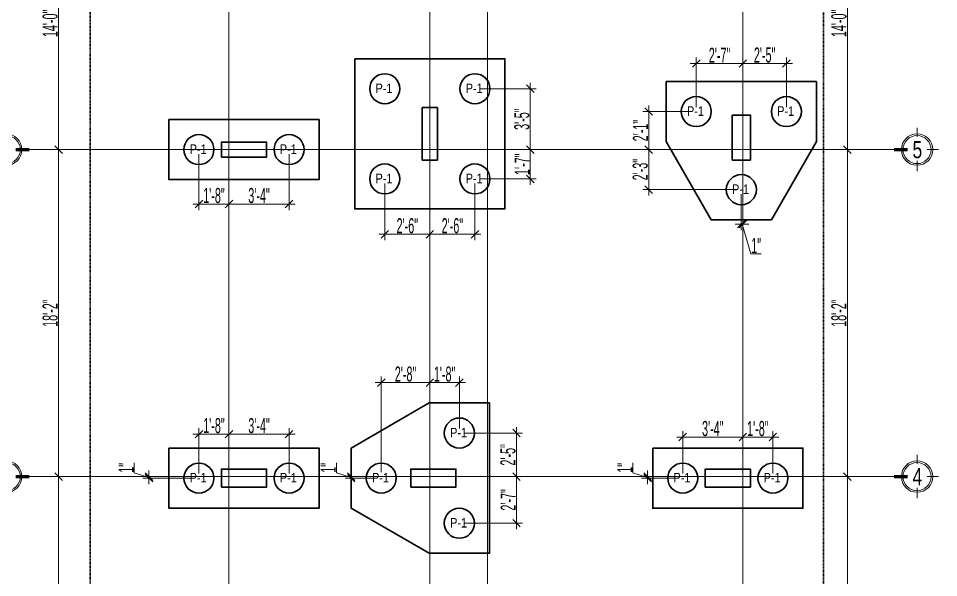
# Model space of a CAD drawing. Header units: inches. Extents: x 283072 to 301462, y 26630 to 62925.
# Drawn here: x 290995 to 291607, y 29232 to 29604 of the extents above; entities that cross this region are included whole.
import ezdxf

# ---------------------------------------------------------------- set-up
doc = ezdxf.new("R2010")
doc.units = ezdxf.units.IN
doc.header["$MEASUREMENT"] = 0
doc.header["$PDMODE"] = 2
for name, pattern in [('ACAD_ISO10W100', [18, 12, -3, 0, -3]), ('CENTER2', [1.125, 0.75, -0.125, 0.125, -0.125]), ('DASHDOT', [25.4, 12.7, -6.35, 0, -6.35])]:
    doc.linetypes.add(name, pattern=pattern)
doc.layers.get('0').update_dxf_attribs({"lineweight": 5})
for name, color, linetype, lineweight in [('BASE', 6, 'Continuous', 25), ('BUILDING_OUTER_P3', 1, 'Continuous', 35), ('column', 1, 'Continuous', 30), ('Dime.', 7, 'Continuous', 15), ('Dimension.', 7, 'Continuous', 5), ('E-D', 3, 'ACAD_ISO10W100', 20), ('Grid+Di', 194, 'CENTER2', 15), ('Pile-Anis', 1, 'Continuous', 30)]:
    doc.layers.add(name, color=color, linetype=linetype, lineweight=lineweight)
doc.styles.add('ltcnbt', font='swisscl.ttf', dxfattribs={"width": 0.7, "height": 10})
doc.styles.get("Standard").update_dxf_attribs({"font": 'ARIALN.TTF'})
doc.styles.add('style4', font='swisscl.ttf')
doc.dimstyles.new('SCALE-50', dxfattribs={"dimtxt": 9, "dimasz": 5, "dimexe": 4, "dimexo": 3, "dimgap": 0.5, "dimtad": 1, "dimdec": 0, "dimzin": 3, "dimdsep": 46, "dimlunit": 4, "dimtxsty": 'ltcnbt', "dimblk": 'OBLIQUE', "dimcen": 0.09375, "dimdle": 4, "dimclrd": 252, "dimclre": 252, "dimclrt": 7, "dimadec": 0, "dimazin": 0, "dimtfac": 1, "dimtdec": 0, "dimtofl": 0, "dimtmove": 1, "dimatfit": 3, "dimfxl": 3, "dimtolj": 1, "dimtzin": 0, "dimlwd": 15, "dimlwe": 15, "dimarcsym": 0})

# ---------------------------------------------------------------- blocks, each defined once
blk = doc.blocks.new('GN')
at = {"layer": 'Grid+Di', "color": 5, "linetype": 'ByBlock', "lineweight": 0}
for points in [[(0, 7.97), (0, 13.6)], [(-6.26, 0), (-13.44, 0)], [(0, -13.43), (0, -7.03)]]:
    blk.add_lwpolyline(points, dxfattribs=at)
at = {"layer": 'Grid+Di', "color": 5, "linetype": 'ByBlock', "lineweight": 0, "const_width": 2}
blk.add_lwpolyline([(14.47, 0), (5.86, 0)], dxfattribs=at)
at = {"layer": 'Grid+Di', "color": 5, "linetype": 'ByBlock'}
for radius in [9.76, 8.76]:
    blk.add_circle((0, 0), radius, dxfattribs=at)
blk = doc.blocks.new('_Oblique')
at = {"color": 0, "linetype": 'ByBlock', "lineweight": -2}
blk.add_line((-0.5, -0.5), (0.5, 0.5), dxfattribs=at)
blk = doc.blocks.new('*D288')
at = {"layer": 'Defpoints', "color": 0, "linetype": 'ByBlock', "lineweight": 30, "ltscale": 200, "transparency": 16777216}
for p in [(291021.37, 29299.24), (291042.42, 29299.24), (291042.42, 29094.24)]:
    blk.add_point(p, dxfattribs=at)
at = {"layer": 'Dimension.', "color": 252, "lineweight": 15, "ltscale": 200, "transparency": 16777216}
for p, q in [((291039.42, 29299.24), (291017.37, 29299.24)), ((291021.37, 29090.24), (291021.37, 29303.24)), ((291039.42, 29094.24), (291017.37, 29094.24))]:
    blk.add_line(p, q, dxfattribs=at)
at = {"layer": 'Dimension.', "color": 252, "linetype": 'ByBlock', "lineweight": 15, "ltscale": 200, "transparency": 16777216, "xscale": 5, "yscale": 5, "zscale": 5}
for p, rotation in [((291021.37, 29299.24), 90), ((291021.37, 29094.24), 270)]:
    blk.add_blockref('_Oblique', p, dxfattribs=dict(at, rotation=rotation))
at = {"layer": 'Dimension.', "color": 7, "linetype": 'ByBlock', "lineweight": 15, "ltscale": 200, "transparency": 16777216, "insert": (291015.87, 29196.74), "char_height": 10, "attachment_point": 5, "rotation": 90, "style": 'ltcnbt'}
blk.add_mtext('\\A1;17\'-1"', dxfattribs=at)
blk = doc.blocks.new('*D289')
at = {"layer": 'Defpoints', "color": 0, "linetype": 'ByBlock', "lineweight": 30, "ltscale": 200, "transparency": 16777216}
for p in [(291021.37, 29516.85), (291042.42, 29516.85), (291042.42, 29299.24)]:
    blk.add_point(p, dxfattribs=at)
at = {"layer": 'Dimension.', "color": 252, "lineweight": 15, "ltscale": 200, "transparency": 16777216}
for p, q in [((291021.37, 29295.24), (291021.37, 29520.85)), ((291039.42, 29516.85), (291017.37, 29516.85)), ((291039.42, 29299.24), (291017.37, 29299.24))]:
    blk.add_line(p, q, dxfattribs=at)
at = {"layer": 'Dimension.', "color": 252, "linetype": 'ByBlock', "lineweight": 15, "ltscale": 200, "transparency": 16777216, "xscale": 5, "yscale": 5, "zscale": 5}
for p, rotation in [((291021.37, 29516.85), 90), ((291021.37, 29299.24), 270)]:
    blk.add_blockref('_Oblique', p, dxfattribs=dict(at, rotation=rotation))
at = {"layer": 'Dimension.', "color": 7, "linetype": 'ByBlock', "lineweight": 15, "ltscale": 200, "transparency": 16777216, "insert": (291015.75, 29408.04), "char_height": 10, "attachment_point": 5, "rotation": 90, "style": 'ltcnbt'}
blk.add_mtext('\\A1;18\'-2"', dxfattribs=at)
blk = doc.blocks.new('*D290')
at = {"layer": 'Defpoints', "color": 0, "linetype": 'ByBlock', "lineweight": 30, "ltscale": 200, "transparency": 16777216}
for p in [(291021.37, 29684.85), (291042.42, 29684.85), (291042.42, 29516.85)]:
    blk.add_point(p, dxfattribs=at)
at = {"layer": 'Dimension.', "color": 252, "lineweight": 15, "ltscale": 200, "transparency": 16777216}
for p, q in [((291021.37, 29512.85), (291021.37, 29688.85)), ((291039.42, 29684.85), (291017.37, 29684.85)), ((291039.42, 29516.85), (291017.37, 29516.85))]:
    blk.add_line(p, q, dxfattribs=at)
at = {"layer": 'Dimension.', "color": 252, "linetype": 'ByBlock', "lineweight": 15, "ltscale": 200, "transparency": 16777216, "xscale": 5, "yscale": 5, "zscale": 5}
for p, rotation in [((291021.37, 29684.85), 90), ((291021.37, 29516.85), 270)]:
    blk.add_blockref('_Oblique', p, dxfattribs=dict(at, rotation=rotation))
at = {"layer": 'Dimension.', "color": 7, "linetype": 'ByBlock', "lineweight": 15, "ltscale": 200, "transparency": 16777216, "insert": (291015.75, 29600.85), "char_height": 10, "attachment_point": 5, "rotation": 90, "style": 'ltcnbt'}
blk.add_mtext('\\A1;14\'-0"', dxfattribs=at)
blk = doc.blocks.new('*D301')
at = {"layer": 'Defpoints', "color": 0, "linetype": 'ByBlock', "lineweight": 30, "ltscale": 200, "transparency": 16777216}
for p in [(291530.42, 29299.24), (291546.32, 29299.24), (291530.42, 29094.24)]:
    blk.add_point(p, dxfattribs=at)
at = {"layer": 'Dimension.', "color": 252, "lineweight": 15, "ltscale": 200, "transparency": 16777216}
for p, q in [((291533.42, 29299.24), (291550.32, 29299.24)), ((291546.32, 29090.24), (291546.32, 29303.24)), ((291533.42, 29094.24), (291550.32, 29094.24))]:
    blk.add_line(p, q, dxfattribs=at)
at = {"layer": 'Dimension.', "color": 252, "linetype": 'ByBlock', "lineweight": 15, "ltscale": 200, "transparency": 16777216, "xscale": 5, "yscale": 5, "zscale": 5}
for p, rotation in [((291546.32, 29299.24), 90), ((291546.32, 29094.24), 270)]:
    blk.add_blockref('_Oblique', p, dxfattribs=dict(at, rotation=rotation))
at = {"layer": 'Dimension.', "color": 7, "linetype": 'ByBlock', "lineweight": 15, "ltscale": 200, "transparency": 16777216, "insert": (291540.82, 29196.74), "char_height": 10, "attachment_point": 5, "rotation": 90, "style": 'ltcnbt'}
blk.add_mtext('\\A1;17\'-1"', dxfattribs=at)
blk = doc.blocks.new('*D302')
at = {"layer": 'Defpoints', "color": 0, "linetype": 'ByBlock', "lineweight": 30, "ltscale": 200, "transparency": 16777216}
for p in [(291530.42, 29516.85), (291546.32, 29516.85), (291530.42, 29299.24)]:
    blk.add_point(p, dxfattribs=at)
at = {"layer": 'Dimension.', "color": 252, "lineweight": 15, "ltscale": 200, "transparency": 16777216}
for p, q in [((291546.32, 29295.24), (291546.32, 29520.85)), ((291533.42, 29516.85), (291550.32, 29516.85)), ((291533.42, 29299.24), (291550.32, 29299.24))]:
    blk.add_line(p, q, dxfattribs=at)
at = {"layer": 'Dimension.', "color": 252, "linetype": 'ByBlock', "lineweight": 15, "ltscale": 200, "transparency": 16777216, "xscale": 5, "yscale": 5, "zscale": 5}
for p, rotation in [((291546.32, 29516.85), 90), ((291546.32, 29299.24), 270)]:
    blk.add_blockref('_Oblique', p, dxfattribs=dict(at, rotation=rotation))
at = {"layer": 'Dimension.', "color": 7, "linetype": 'ByBlock', "lineweight": 15, "ltscale": 200, "transparency": 16777216, "insert": (291540.7, 29408.04), "char_height": 10, "attachment_point": 5, "rotation": 90, "style": 'ltcnbt'}
blk.add_mtext('\\A1;18\'-2"', dxfattribs=at)
blk = doc.blocks.new('*D303')
at = {"layer": 'Defpoints', "color": 0, "linetype": 'ByBlock', "lineweight": 30, "ltscale": 200, "transparency": 16777216}
for p in [(291530.42, 29684.85), (291546.32, 29684.85), (291530.42, 29516.85)]:
    blk.add_point(p, dxfattribs=at)
at = {"layer": 'Dimension.', "color": 252, "lineweight": 15, "ltscale": 200, "transparency": 16777216}
for p, q in [((291546.32, 29512.85), (291546.32, 29688.85)), ((291533.42, 29684.85), (291550.32, 29684.85)), ((291533.42, 29516.85), (291550.32, 29516.85))]:
    blk.add_line(p, q, dxfattribs=at)
at = {"layer": 'Dimension.', "color": 252, "linetype": 'ByBlock', "lineweight": 15, "ltscale": 200, "transparency": 16777216, "xscale": 5, "yscale": 5, "zscale": 5}
for p, rotation in [((291546.32, 29684.85), 90), ((291546.32, 29516.85), 270)]:
    blk.add_blockref('_Oblique', p, dxfattribs=dict(at, rotation=rotation))
at = {"layer": 'Dimension.', "color": 7, "linetype": 'ByBlock', "lineweight": 15, "ltscale": 200, "transparency": 16777216, "insert": (291540.7, 29600.85), "char_height": 10, "attachment_point": 5, "rotation": 90, "style": 'ltcnbt'}
blk.add_mtext('\\A1;14\'-0"', dxfattribs=at)
blk = doc.blocks.new('WT43T2')
at = {"layer": 'column'}
for points in [[(293237.32, 47077.08), (293247.32, 47077.08), (293247.32, 47042.08), (293237.32, 47042.08)], [(293237.32, 47077.08), (293247.32, 47077.08), (293247.32, 47042.08), (293237.32, 47042.08)], [(293443.64, 47072.08), (293455.64, 47072.08), (293455.64, 47042.08), (293443.64, 47042.08)], [(293103.63, 47044.08), (293103.63, 47054.08), (293133.63, 47054.08), (293133.63, 47044.08)], [(293103.63, 47044.08), (293103.63, 47054.08), (293133.63, 47054.08), (293133.63, 47044.08)], [(293103.63, 46824.46), (293103.63, 46836.46), (293133.63, 46836.46), (293133.63, 46824.46)], [(293229.64, 46824.46), (293229.64, 46836.46), (293259.64, 46836.46), (293259.64, 46824.46)], [(293425.64, 46824.46), (293425.64, 46836.46), (293455.64, 46836.46), (293455.64, 46824.46)]]:
    blk.add_lwpolyline(points, close=True, dxfattribs=at)
blk = doc.blocks.new('*D246')
at = {"layer": 'Defpoints', "color": 0, "linetype": 'ByBlock', "lineweight": 30, "ltscale": 200, "transparency": 16777216}
for p in [(291134.73, 29327.5), (291114.73, 29298.24), (291134.73, 29298.24)]:
    blk.add_point(p, dxfattribs=at)
at = {"layer": 'Dimension.', "color": 252, "lineweight": 15, "ltscale": 200, "transparency": 16777216}
for p, q in [((291114.73, 29301.24), (291114.73, 29331.5)), ((291134.73, 29301.24), (291134.73, 29331.5)), ((291110.73, 29327.5), (291138.73, 29327.5))]:
    blk.add_line(p, q, dxfattribs=at)
at = {"layer": 'Dimension.', "color": 252, "linetype": 'ByBlock', "lineweight": 15, "ltscale": 200, "transparency": 16777216, "xscale": 5, "yscale": 5, "zscale": 5, "rotation": 180}
blk.add_blockref('_Oblique', (291114.73, 29327.5), dxfattribs=at)
at = {"layer": 'Dimension.', "color": 252, "linetype": 'ByBlock', "lineweight": 15, "ltscale": 200, "transparency": 16777216, "xscale": 5, "yscale": 5, "zscale": 5}
blk.add_blockref('_Oblique', (291134.73, 29327.5), dxfattribs=at)
at = {"layer": 'Dimension.', "color": 7, "linetype": 'ByBlock', "lineweight": 30, "ltscale": 200, "transparency": 16777216, "insert": (291124.73, 29333.13), "char_height": 10, "attachment_point": 5, "style": 'ltcnbt'}
blk.add_mtext('\\A1;1\'-8"', dxfattribs=at)
blk = doc.blocks.new('*D247')
at = {"layer": 'Defpoints', "color": 0, "linetype": 'ByBlock', "lineweight": 30, "ltscale": 200, "transparency": 16777216}
for p in [(291174.73, 29327.5), (291134.73, 29298.24), (291174.73, 29298.24)]:
    blk.add_point(p, dxfattribs=at)
at = {"layer": 'Dimension.', "color": 252, "lineweight": 15, "ltscale": 200, "transparency": 16777216}
for p, q in [((291134.73, 29301.24), (291134.73, 29331.5)), ((291174.73, 29301.24), (291174.73, 29331.5)), ((291130.73, 29327.5), (291178.73, 29327.5))]:
    blk.add_line(p, q, dxfattribs=at)
at = {"layer": 'Dimension.', "color": 252, "linetype": 'ByBlock', "lineweight": 15, "ltscale": 200, "transparency": 16777216, "xscale": 5, "yscale": 5, "zscale": 5, "rotation": 180}
blk.add_blockref('_Oblique', (291134.73, 29327.5), dxfattribs=at)
at = {"layer": 'Dimension.', "color": 252, "linetype": 'ByBlock', "lineweight": 15, "ltscale": 200, "transparency": 16777216, "xscale": 5, "yscale": 5, "zscale": 5}
blk.add_blockref('_Oblique', (291174.73, 29327.5), dxfattribs=at)
at = {"layer": 'Dimension.', "color": 7, "linetype": 'ByBlock', "lineweight": 30, "ltscale": 200, "transparency": 16777216, "insert": (291154.73, 29333.13), "char_height": 10, "attachment_point": 5, "style": 'ltcnbt'}
blk.add_mtext('\\A1;3\'-4"', dxfattribs=at)
blk = doc.blocks.new('*D248')
at = {"layer": 'Defpoints', "color": 0, "linetype": 'ByBlock', "lineweight": 30, "ltscale": 200, "transparency": 16777216}
for p in [(291081.47, 29299.24), (291114.73, 29299.24), (291114.73, 29298.24)]:
    blk.add_point(p, dxfattribs=at)
at = {"layer": 'Dimension.', "color": 252, "lineweight": 15, "ltscale": 200, "transparency": 16777216}
for p, q in [((291071.72, 29301.66), (291071.72, 29308.48)), ((291081.47, 29298.74), (291071.72, 29301.66)), ((291111.73, 29299.24), (291077.47, 29299.24)), ((291081.47, 29294.24), (291081.47, 29303.24)), ((291111.73, 29298.24), (291077.47, 29298.24))]:
    blk.add_line(p, q, dxfattribs=at)
at = {"layer": 'Dimension.', "color": 252, "linetype": 'ByBlock', "lineweight": 15, "ltscale": 200, "transparency": 16777216, "xscale": 5, "yscale": 5, "zscale": 5}
for p, rotation in [((291081.47, 29299.24), 90), ((291081.47, 29298.24), 270)]:
    blk.add_blockref('_Oblique', p, dxfattribs=dict(at, rotation=rotation))
at = {"layer": 'Dimension.', "color": 7, "linetype": 'ByBlock', "lineweight": 30, "ltscale": 200, "transparency": 16777216, "insert": (291066.22, 29305.07), "char_height": 10, "attachment_point": 5, "rotation": 90, "style": 'ltcnbt'}
blk.add_mtext('\\A1;1"', dxfattribs=at)
blk = doc.blocks.new('*D249')
at = {"layer": 'Defpoints', "color": 0, "linetype": 'ByBlock', "lineweight": 30, "ltscale": 200, "transparency": 16777216}
for p in [(291289.59, 29299.24), (291326.09, 29299.24), (291288.06, 29268.24)]:
    blk.add_point(p, dxfattribs=at)
at = {"layer": 'Dimension.', "color": 252, "lineweight": 15, "ltscale": 200, "transparency": 16777216}
for p, q in [((291292.59, 29299.24), (291330.09, 29299.24)), ((291326.09, 29264.24), (291326.09, 29303.24)), ((291291.06, 29268.24), (291330.09, 29268.24))]:
    blk.add_line(p, q, dxfattribs=at)
at = {"layer": 'Dimension.', "color": 252, "linetype": 'ByBlock', "lineweight": 15, "ltscale": 200, "transparency": 16777216, "xscale": 5, "yscale": 5, "zscale": 5}
for p, rotation in [((291326.09, 29299.24), 90), ((291326.09, 29268.24), 270)]:
    blk.add_blockref('_Oblique', p, dxfattribs=dict(at, rotation=rotation))
at = {"layer": 'Dimension.', "color": 7, "linetype": 'ByBlock', "lineweight": 30, "ltscale": 200, "transparency": 16777216, "insert": (291320.57, 29283.74), "char_height": 10, "attachment_point": 5, "rotation": 90, "style": 'ltcnbt'}
blk.add_mtext('\\A1;2\'-7"', dxfattribs=at)
blk = doc.blocks.new('*D250')
at = {"layer": 'Defpoints', "color": 0, "linetype": 'ByBlock', "lineweight": 30, "ltscale": 200, "transparency": 16777216}
for p in [(291288.06, 29328.24), (291326.09, 29328.24), (291289.59, 29299.24)]:
    blk.add_point(p, dxfattribs=at)
at = {"layer": 'Dimension.', "color": 252, "lineweight": 15, "ltscale": 200, "transparency": 16777216}
for p, q in [((291326.09, 29295.24), (291326.09, 29332.24)), ((291291.06, 29328.24), (291330.09, 29328.24)), ((291292.59, 29299.24), (291330.09, 29299.24))]:
    blk.add_line(p, q, dxfattribs=at)
at = {"layer": 'Dimension.', "color": 252, "linetype": 'ByBlock', "lineweight": 15, "ltscale": 200, "transparency": 16777216, "xscale": 5, "yscale": 5, "zscale": 5}
for p, rotation in [((291326.09, 29328.24), 90), ((291326.09, 29299.24), 270)]:
    blk.add_blockref('_Oblique', p, dxfattribs=dict(at, rotation=rotation))
at = {"layer": 'Dimension.', "color": 7, "linetype": 'ByBlock', "lineweight": 30, "ltscale": 200, "transparency": 16777216, "insert": (291320.47, 29313.74), "char_height": 10, "attachment_point": 5, "rotation": 90, "style": 'ltcnbt'}
blk.add_mtext('\\A1;2\'-5"', dxfattribs=at)
blk = doc.blocks.new('*D251')
at = {"layer": 'Defpoints', "color": 0, "linetype": 'ByBlock', "lineweight": 30, "ltscale": 200, "transparency": 16777216}
for p in [(291216.09, 29299.24), (291236.09, 29299.24), (291236.09, 29298.24)]:
    blk.add_point(p, dxfattribs=at)
at = {"layer": 'Dimension.', "color": 252, "lineweight": 15, "ltscale": 200, "transparency": 16777216}
for p, q in [((291206.34, 29301.66), (291206.34, 29308.48)), ((291216.09, 29298.74), (291206.34, 29301.66)), ((291233.09, 29299.24), (291212.09, 29299.24)), ((291216.09, 29294.24), (291216.09, 29303.24)), ((291233.09, 29298.24), (291212.09, 29298.24))]:
    blk.add_line(p, q, dxfattribs=at)
at = {"layer": 'Dimension.', "color": 252, "linetype": 'ByBlock', "lineweight": 15, "ltscale": 200, "transparency": 16777216, "xscale": 5, "yscale": 5, "zscale": 5}
for p, rotation in [((291216.09, 29299.24), 90), ((291216.09, 29298.24), 270)]:
    blk.add_blockref('_Oblique', p, dxfattribs=dict(at, rotation=rotation))
at = {"layer": 'Dimension.', "color": 7, "linetype": 'ByBlock', "lineweight": 30, "ltscale": 200, "transparency": 16777216, "insert": (291200.84, 29305.07), "char_height": 10, "attachment_point": 5, "rotation": 90, "style": 'ltcnbt'}
blk.add_mtext('\\A1;1"', dxfattribs=at)
blk = doc.blocks.new('*D252')
at = {"layer": 'Defpoints', "color": 0, "linetype": 'ByBlock', "lineweight": 30, "ltscale": 200, "transparency": 16777216}
for p in [(291268.42, 29361.81), (291268.42, 29328.24), (291288.06, 29328.24)]:
    blk.add_point(p, dxfattribs=at)
at = {"layer": 'Dimension.', "color": 252, "lineweight": 15, "ltscale": 200, "transparency": 16777216}
for p, q in [((291292.06, 29361.81), (291264.42, 29361.81)), ((291268.42, 29331.24), (291268.42, 29365.81)), ((291288.06, 29331.24), (291288.06, 29365.81))]:
    blk.add_line(p, q, dxfattribs=at)
at = {"layer": 'Dimension.', "color": 252, "linetype": 'ByBlock', "lineweight": 15, "ltscale": 200, "transparency": 16777216, "xscale": 5, "yscale": 5, "zscale": 5, "rotation": 180}
blk.add_blockref('_Oblique', (291268.42, 29361.81), dxfattribs=at)
at = {"layer": 'Dimension.', "color": 252, "linetype": 'ByBlock', "lineweight": 15, "ltscale": 200, "transparency": 16777216, "xscale": 5, "yscale": 5, "zscale": 5}
blk.add_blockref('_Oblique', (291288.06, 29361.81), dxfattribs=at)
at = {"layer": 'Dimension.', "color": 7, "linetype": 'ByBlock', "lineweight": 30, "ltscale": 200, "transparency": 16777216, "insert": (291278.24, 29367.44), "char_height": 10, "attachment_point": 5, "style": 'ltcnbt'}
blk.add_mtext('\\A1;1\'-8"', dxfattribs=at)
blk = doc.blocks.new('*D253')
at = {"layer": 'Defpoints', "color": 0, "linetype": 'ByBlock', "lineweight": 30, "ltscale": 200, "transparency": 16777216}
for p in [(291236.09, 29361.81), (291268.42, 29328.24), (291236.09, 29299.24)]:
    blk.add_point(p, dxfattribs=at)
at = {"layer": 'Dimension.', "color": 252, "lineweight": 15, "ltscale": 200, "transparency": 16777216}
for p, q in [((291272.42, 29361.81), (291232.09, 29361.81)), ((291236.09, 29302.24), (291236.09, 29365.81)), ((291268.42, 29331.24), (291268.42, 29365.81))]:
    blk.add_line(p, q, dxfattribs=at)
at = {"layer": 'Dimension.', "color": 252, "linetype": 'ByBlock', "lineweight": 15, "ltscale": 200, "transparency": 16777216, "xscale": 5, "yscale": 5, "zscale": 5, "rotation": 180}
blk.add_blockref('_Oblique', (291236.09, 29361.81), dxfattribs=at)
at = {"layer": 'Dimension.', "color": 252, "linetype": 'ByBlock', "lineweight": 15, "ltscale": 200, "transparency": 16777216, "xscale": 5, "yscale": 5, "zscale": 5}
blk.add_blockref('_Oblique', (291268.42, 29361.81), dxfattribs=at)
at = {"layer": 'Dimension.', "color": 7, "linetype": 'ByBlock', "lineweight": 30, "ltscale": 200, "transparency": 16777216, "insert": (291252.26, 29367.44), "char_height": 10, "attachment_point": 5, "style": 'ltcnbt'}
blk.add_mtext('\\A1;2\'-8"', dxfattribs=at)
blk = doc.blocks.new('*D254')
at = {"layer": 'Defpoints', "color": 0, "linetype": 'ByBlock', "lineweight": 30, "ltscale": 200, "transparency": 16777216}
for p in [(291413.37, 29299.24), (291436.73, 29299.24), (291436.73, 29298.24)]:
    blk.add_point(p, dxfattribs=at)
at = {"layer": 'Dimension.', "color": 252, "lineweight": 15, "ltscale": 200, "transparency": 16777216}
for p, q in [((291403.62, 29301.66), (291403.62, 29308.48)), ((291413.37, 29298.74), (291403.62, 29301.66)), ((291433.73, 29299.24), (291409.37, 29299.24)), ((291413.37, 29294.24), (291413.37, 29303.24)), ((291433.73, 29298.24), (291409.37, 29298.24))]:
    blk.add_line(p, q, dxfattribs=at)
at = {"layer": 'Dimension.', "color": 252, "linetype": 'ByBlock', "lineweight": 15, "ltscale": 200, "transparency": 16777216, "xscale": 5, "yscale": 5, "zscale": 5}
for p, rotation in [((291413.37, 29299.24), 90), ((291413.37, 29298.24), 270)]:
    blk.add_blockref('_Oblique', p, dxfattribs=dict(at, rotation=rotation))
at = {"layer": 'Dimension.', "color": 7, "linetype": 'ByBlock', "lineweight": 30, "ltscale": 200, "transparency": 16777216, "insert": (291398.12, 29305.07), "char_height": 10, "attachment_point": 5, "rotation": 90, "style": 'ltcnbt'}
blk.add_mtext('\\A1;1"', dxfattribs=at)
blk = doc.blocks.new('*D255')
at = {"layer": 'Defpoints', "color": 0, "linetype": 'ByBlock', "lineweight": 30, "ltscale": 200, "transparency": 16777216}
for p in [(291476.73, 29325.57), (291436.73, 29298.24), (291476.73, 29298.24)]:
    blk.add_point(p, dxfattribs=at)
at = {"layer": 'Dimension.', "color": 252, "lineweight": 15, "ltscale": 200, "transparency": 16777216}
for p, q in [((291432.73, 29325.57), (291480.73, 29325.57)), ((291436.73, 29301.24), (291436.73, 29329.57)), ((291476.73, 29301.24), (291476.73, 29329.57))]:
    blk.add_line(p, q, dxfattribs=at)
at = {"layer": 'Dimension.', "color": 252, "linetype": 'ByBlock', "lineweight": 15, "ltscale": 200, "transparency": 16777216, "xscale": 5, "yscale": 5, "zscale": 5, "rotation": 180}
blk.add_blockref('_Oblique', (291436.73, 29325.57), dxfattribs=at)
at = {"layer": 'Dimension.', "color": 252, "linetype": 'ByBlock', "lineweight": 15, "ltscale": 200, "transparency": 16777216, "xscale": 5, "yscale": 5, "zscale": 5}
blk.add_blockref('_Oblique', (291476.73, 29325.57), dxfattribs=at)
at = {"layer": 'Dimension.', "color": 7, "linetype": 'ByBlock', "lineweight": 30, "ltscale": 200, "transparency": 16777216, "insert": (291456.73, 29331.19), "char_height": 10, "attachment_point": 5, "style": 'ltcnbt'}
blk.add_mtext('\\A1;3\'-4"', dxfattribs=at)
blk = doc.blocks.new('*D256')
at = {"layer": 'Defpoints', "color": 0, "linetype": 'ByBlock', "lineweight": 30, "ltscale": 200, "transparency": 16777216}
for p in [(291496.73, 29325.57), (291476.73, 29298.24), (291496.73, 29298.24)]:
    blk.add_point(p, dxfattribs=at)
at = {"layer": 'Dimension.', "color": 252, "lineweight": 15, "ltscale": 200, "transparency": 16777216}
for p, q in [((291472.73, 29325.57), (291500.73, 29325.57)), ((291476.73, 29301.24), (291476.73, 29329.57)), ((291496.73, 29301.24), (291496.73, 29329.57))]:
    blk.add_line(p, q, dxfattribs=at)
at = {"layer": 'Dimension.', "color": 252, "linetype": 'ByBlock', "lineweight": 15, "ltscale": 200, "transparency": 16777216, "xscale": 5, "yscale": 5, "zscale": 5, "rotation": 180}
blk.add_blockref('_Oblique', (291476.73, 29325.57), dxfattribs=at)
at = {"layer": 'Dimension.', "color": 252, "linetype": 'ByBlock', "lineweight": 15, "ltscale": 200, "transparency": 16777216, "xscale": 5, "yscale": 5, "zscale": 5}
blk.add_blockref('_Oblique', (291496.73, 29325.57), dxfattribs=at)
at = {"layer": 'Dimension.', "color": 7, "linetype": 'ByBlock', "lineweight": 30, "ltscale": 200, "transparency": 16777216, "insert": (291486.73, 29331.19), "char_height": 10, "attachment_point": 5, "style": 'ltcnbt'}
blk.add_mtext('\\A1;1\'-8"', dxfattribs=at)
blk = doc.blocks.new('*D257')
at = {"layer": 'Defpoints', "color": 0, "linetype": 'ByBlock', "lineweight": 30, "ltscale": 200, "transparency": 16777216}
for p in [(291114.73, 29516.85), (291134.73, 29516.85), (291134.73, 29480.63)]:
    blk.add_point(p, dxfattribs=at)
at = {"layer": 'Dimension.', "color": 252, "lineweight": 15, "ltscale": 200, "transparency": 16777216}
for p, q in [((291114.73, 29513.85), (291114.73, 29476.63)), ((291134.73, 29513.85), (291134.73, 29476.63)), ((291110.73, 29480.63), (291138.73, 29480.63))]:
    blk.add_line(p, q, dxfattribs=at)
at = {"layer": 'Dimension.', "color": 252, "linetype": 'ByBlock', "lineweight": 15, "ltscale": 200, "transparency": 16777216, "xscale": 5, "yscale": 5, "zscale": 5, "rotation": 180}
blk.add_blockref('_Oblique', (291114.73, 29480.63), dxfattribs=at)
at = {"layer": 'Dimension.', "color": 252, "linetype": 'ByBlock', "lineweight": 15, "ltscale": 200, "transparency": 16777216, "xscale": 5, "yscale": 5, "zscale": 5}
blk.add_blockref('_Oblique', (291134.73, 29480.63), dxfattribs=at)
at = {"layer": 'Dimension.', "color": 7, "linetype": 'ByBlock', "lineweight": 30, "ltscale": 200, "transparency": 16777216, "insert": (291124.73, 29486.25), "char_height": 10, "attachment_point": 5, "style": 'ltcnbt'}
blk.add_mtext('\\A1;1\'-8"', dxfattribs=at)
blk = doc.blocks.new('*D258')
at = {"layer": 'Defpoints', "color": 0, "linetype": 'ByBlock', "lineweight": 30, "ltscale": 200, "transparency": 16777216}
for p in [(291134.73, 29516.85), (291174.73, 29516.85), (291174.73, 29480.63)]:
    blk.add_point(p, dxfattribs=at)
at = {"layer": 'Dimension.', "color": 252, "lineweight": 15, "ltscale": 200, "transparency": 16777216}
for p, q in [((291134.73, 29513.85), (291134.73, 29476.63)), ((291174.73, 29513.85), (291174.73, 29476.63)), ((291130.73, 29480.63), (291178.73, 29480.63))]:
    blk.add_line(p, q, dxfattribs=at)
at = {"layer": 'Dimension.', "color": 252, "linetype": 'ByBlock', "lineweight": 15, "ltscale": 200, "transparency": 16777216, "xscale": 5, "yscale": 5, "zscale": 5, "rotation": 180}
blk.add_blockref('_Oblique', (291134.73, 29480.63), dxfattribs=at)
at = {"layer": 'Dimension.', "color": 252, "linetype": 'ByBlock', "lineweight": 15, "ltscale": 200, "transparency": 16777216, "xscale": 5, "yscale": 5, "zscale": 5}
blk.add_blockref('_Oblique', (291174.73, 29480.63), dxfattribs=at)
at = {"layer": 'Dimension.', "color": 7, "linetype": 'ByBlock', "lineweight": 30, "ltscale": 200, "transparency": 16777216, "insert": (291154.73, 29486.25), "char_height": 10, "attachment_point": 5, "style": 'ltcnbt'}
blk.add_mtext('\\A1;3\'-4"', dxfattribs=at)
blk = doc.blocks.new('*D259')
at = {"layer": 'Defpoints', "color": 0, "linetype": 'ByBlock', "lineweight": 30, "ltscale": 200, "transparency": 16777216}
for p in [(291238.42, 29497.35), (291268.42, 29497.35), (291268.42, 29460.52)]:
    blk.add_point(p, dxfattribs=at)
at = {"layer": 'Dimension.', "color": 252, "lineweight": 15, "ltscale": 200, "transparency": 16777216}
for p, q in [((291238.42, 29494.35), (291238.42, 29456.52)), ((291268.42, 29494.35), (291268.42, 29456.52)), ((291234.42, 29460.52), (291272.42, 29460.52))]:
    blk.add_line(p, q, dxfattribs=at)
at = {"layer": 'Dimension.', "color": 252, "linetype": 'ByBlock', "lineweight": 15, "ltscale": 200, "transparency": 16777216, "xscale": 5, "yscale": 5, "zscale": 5, "rotation": 180}
blk.add_blockref('_Oblique', (291238.42, 29460.52), dxfattribs=at)
at = {"layer": 'Dimension.', "color": 252, "linetype": 'ByBlock', "lineweight": 15, "ltscale": 200, "transparency": 16777216, "xscale": 5, "yscale": 5, "zscale": 5}
blk.add_blockref('_Oblique', (291268.42, 29460.52), dxfattribs=at)
at = {"layer": 'Dimension.', "color": 7, "linetype": 'ByBlock', "lineweight": 30, "ltscale": 200, "transparency": 16777216, "insert": (291253.42, 29466.14), "char_height": 10, "attachment_point": 5, "style": 'ltcnbt'}
blk.add_mtext('\\A1;2\'-6"', dxfattribs=at)
blk = doc.blocks.new('*D260')
at = {"layer": 'Defpoints', "color": 0, "linetype": 'ByBlock', "lineweight": 30, "ltscale": 200, "transparency": 16777216}
for p in [(291268.42, 29497.35), (291298.42, 29497.35), (291298.42, 29460.52)]:
    blk.add_point(p, dxfattribs=at)
at = {"layer": 'Dimension.', "color": 252, "lineweight": 15, "ltscale": 200, "transparency": 16777216}
for p, q in [((291268.42, 29494.35), (291268.42, 29456.52)), ((291298.42, 29494.35), (291298.42, 29456.52)), ((291264.42, 29460.52), (291302.42, 29460.52))]:
    blk.add_line(p, q, dxfattribs=at)
at = {"layer": 'Dimension.', "color": 252, "linetype": 'ByBlock', "lineweight": 15, "ltscale": 200, "transparency": 16777216, "xscale": 5, "yscale": 5, "zscale": 5, "rotation": 180}
blk.add_blockref('_Oblique', (291268.42, 29460.52), dxfattribs=at)
at = {"layer": 'Dimension.', "color": 252, "linetype": 'ByBlock', "lineweight": 15, "ltscale": 200, "transparency": 16777216, "xscale": 5, "yscale": 5, "zscale": 5}
blk.add_blockref('_Oblique', (291298.42, 29460.52), dxfattribs=at)
at = {"layer": 'Dimension.', "color": 7, "linetype": 'ByBlock', "lineweight": 30, "ltscale": 200, "transparency": 16777216, "insert": (291283.42, 29466.14), "char_height": 10, "attachment_point": 5, "style": 'ltcnbt'}
blk.add_mtext('\\A1;2\'-6"', dxfattribs=at)
blk = doc.blocks.new('*D261')
at = {"layer": 'Defpoints', "color": 0, "linetype": 'ByBlock', "lineweight": 30, "ltscale": 200, "transparency": 16777216}
for p in [(291298.42, 29516.85), (291335.29, 29516.85), (291298.42, 29497.35)]:
    blk.add_point(p, dxfattribs=at)
at = {"layer": 'Dimension.', "color": 252, "lineweight": 15, "ltscale": 200, "transparency": 16777216}
for p, q in [((291335.29, 29493.35), (291335.29, 29520.85)), ((291301.42, 29516.85), (291339.29, 29516.85)), ((291301.42, 29497.35), (291339.29, 29497.35))]:
    blk.add_line(p, q, dxfattribs=at)
at = {"layer": 'Dimension.', "color": 252, "linetype": 'ByBlock', "lineweight": 15, "ltscale": 200, "transparency": 16777216, "xscale": 5, "yscale": 5, "zscale": 5}
for p, rotation in [((291335.29, 29516.85), 90), ((291335.29, 29497.35), 270)]:
    blk.add_blockref('_Oblique', p, dxfattribs=dict(at, rotation=rotation))
at = {"layer": 'Dimension.', "color": 7, "linetype": 'ByBlock', "lineweight": 30, "ltscale": 200, "transparency": 16777216, "insert": (291329.79, 29507.1), "char_height": 10, "attachment_point": 5, "rotation": 90, "style": 'ltcnbt'}
blk.add_mtext('\\A1;1\'-7"', dxfattribs=at)
blk = doc.blocks.new('*D262')
at = {"layer": 'Defpoints', "color": 0, "linetype": 'ByBlock', "lineweight": 30, "ltscale": 200, "transparency": 16777216}
for p in [(291298.42, 29557.35), (291335.29, 29557.35), (291298.42, 29516.85)]:
    blk.add_point(p, dxfattribs=at)
at = {"layer": 'Dimension.', "color": 252, "lineweight": 15, "ltscale": 200, "transparency": 16777216}
for p, q in [((291301.42, 29557.35), (291339.29, 29557.35)), ((291335.29, 29512.85), (291335.29, 29561.35)), ((291301.42, 29516.85), (291339.29, 29516.85))]:
    blk.add_line(p, q, dxfattribs=at)
at = {"layer": 'Dimension.', "color": 252, "linetype": 'ByBlock', "lineweight": 15, "ltscale": 200, "transparency": 16777216, "xscale": 5, "yscale": 5, "zscale": 5}
for p, rotation in [((291335.29, 29557.35), 90), ((291335.29, 29516.85), 270)]:
    blk.add_blockref('_Oblique', p, dxfattribs=dict(at, rotation=rotation))
at = {"layer": 'Dimension.', "color": 7, "linetype": 'ByBlock', "lineweight": 30, "ltscale": 200, "transparency": 16777216, "insert": (291329.66, 29537.1), "char_height": 10, "attachment_point": 5, "rotation": 90, "style": 'ltcnbt'}
blk.add_mtext('\\A1;3\'-5"', dxfattribs=at)
blk = doc.blocks.new('*D263')
at = {"layer": 'Defpoints', "color": 0, "linetype": 'ByBlock', "lineweight": 30, "ltscale": 200, "transparency": 16777216}
for p in [(291476.73, 29574.11), (291476.73, 29546.39), (291445.73, 29542.17)]:
    blk.add_point(p, dxfattribs=at)
at = {"layer": 'Dimension.', "color": 252, "lineweight": 15, "ltscale": 200, "transparency": 16777216}
for p, q in [((291445.73, 29545.17), (291445.73, 29578.11)), ((291476.73, 29549.39), (291476.73, 29578.11)), ((291441.73, 29574.11), (291480.73, 29574.11))]:
    blk.add_line(p, q, dxfattribs=at)
at = {"layer": 'Dimension.', "color": 252, "linetype": 'ByBlock', "lineweight": 15, "ltscale": 200, "transparency": 16777216, "xscale": 5, "yscale": 5, "zscale": 5, "rotation": 180}
blk.add_blockref('_Oblique', (291445.73, 29574.11), dxfattribs=at)
at = {"layer": 'Dimension.', "color": 252, "linetype": 'ByBlock', "lineweight": 15, "ltscale": 200, "transparency": 16777216, "xscale": 5, "yscale": 5, "zscale": 5}
blk.add_blockref('_Oblique', (291476.73, 29574.11), dxfattribs=at)
at = {"layer": 'Dimension.', "color": 7, "linetype": 'ByBlock', "lineweight": 30, "ltscale": 200, "transparency": 16777216, "insert": (291461.23, 29579.63), "char_height": 10, "attachment_point": 5, "style": 'ltcnbt'}
blk.add_mtext('\\A1;2\'-7"', dxfattribs=at)
blk = doc.blocks.new('*D264')
at = {"layer": 'Defpoints', "color": 0, "linetype": 'ByBlock', "lineweight": 30, "ltscale": 200, "transparency": 16777216}
for p in [(291505.73, 29574.11), (291476.73, 29546.39), (291505.73, 29542.17)]:
    blk.add_point(p, dxfattribs=at)
at = {"layer": 'Dimension.', "color": 252, "lineweight": 15, "ltscale": 200, "transparency": 16777216}
for p, q in [((291476.73, 29549.39), (291476.73, 29578.11)), ((291505.73, 29545.17), (291505.73, 29578.11)), ((291472.73, 29574.11), (291509.73, 29574.11))]:
    blk.add_line(p, q, dxfattribs=at)
at = {"layer": 'Dimension.', "color": 252, "linetype": 'ByBlock', "lineweight": 15, "ltscale": 200, "transparency": 16777216, "xscale": 5, "yscale": 5, "zscale": 5, "rotation": 180}
blk.add_blockref('_Oblique', (291476.73, 29574.11), dxfattribs=at)
at = {"layer": 'Dimension.', "color": 252, "linetype": 'ByBlock', "lineweight": 15, "ltscale": 200, "transparency": 16777216, "xscale": 5, "yscale": 5, "zscale": 5}
blk.add_blockref('_Oblique', (291505.73, 29574.11), dxfattribs=at)
at = {"layer": 'Dimension.', "color": 7, "linetype": 'ByBlock', "lineweight": 30, "ltscale": 200, "transparency": 16777216, "insert": (291491.23, 29579.73), "char_height": 10, "attachment_point": 5, "style": 'ltcnbt'}
blk.add_mtext('\\A1;2\'-5"', dxfattribs=at)
blk = doc.blocks.new('*D265')
at = {"layer": 'Defpoints', "color": 0, "linetype": 'ByBlock', "lineweight": 30, "ltscale": 200, "transparency": 16777216}
for p in [(291445.73, 29542.17), (291414.1, 29516.85), (291445.73, 29516.85)]:
    blk.add_point(p, dxfattribs=at)
at = {"layer": 'Dimension.', "color": 252, "lineweight": 15, "ltscale": 200, "transparency": 16777216}
for p, q in [((291414.1, 29546.17), (291414.1, 29512.85)), ((291442.73, 29542.17), (291410.1, 29542.17)), ((291442.73, 29516.85), (291410.1, 29516.85))]:
    blk.add_line(p, q, dxfattribs=at)
at = {"layer": 'Dimension.', "color": 252, "linetype": 'ByBlock', "lineweight": 15, "ltscale": 200, "transparency": 16777216, "xscale": 5, "yscale": 5, "zscale": 5}
for p, rotation in [((291414.1, 29542.17), 90), ((291414.1, 29516.85), 270)]:
    blk.add_blockref('_Oblique', p, dxfattribs=dict(at, rotation=rotation))
at = {"layer": 'Dimension.', "color": 7, "linetype": 'ByBlock', "lineweight": 30, "ltscale": 200, "transparency": 16777216, "insert": (291408.58, 29529.51), "char_height": 10, "attachment_point": 5, "rotation": 90, "style": 'ltcnbt'}
blk.add_mtext('\\A1;2\'-1"', dxfattribs=at)
blk = doc.blocks.new('*D266')
at = {"layer": 'Defpoints', "color": 0, "linetype": 'ByBlock', "lineweight": 30, "ltscale": 200, "transparency": 16777216}
for p in [(291445.73, 29516.85), (291414.1, 29490.21), (291475.73, 29490.21)]:
    blk.add_point(p, dxfattribs=at)
at = {"layer": 'Dimension.', "color": 252, "lineweight": 15, "ltscale": 200, "transparency": 16777216}
for p, q in [((291414.1, 29520.85), (291414.1, 29486.21)), ((291442.73, 29516.85), (291410.1, 29516.85)), ((291472.73, 29490.21), (291410.1, 29490.21))]:
    blk.add_line(p, q, dxfattribs=at)
at = {"layer": 'Dimension.', "color": 252, "linetype": 'ByBlock', "lineweight": 15, "ltscale": 200, "transparency": 16777216, "xscale": 5, "yscale": 5, "zscale": 5}
for p, rotation in [((291414.1, 29516.85), 90), ((291414.1, 29490.21), 270)]:
    blk.add_blockref('_Oblique', p, dxfattribs=dict(at, rotation=rotation))
at = {"layer": 'Dimension.', "color": 7, "linetype": 'ByBlock', "lineweight": 30, "ltscale": 200, "transparency": 16777216, "insert": (291408.47, 29503.53), "char_height": 10, "attachment_point": 5, "rotation": 90, "style": 'ltcnbt'}
blk.add_mtext('\\A1;2\'-3"', dxfattribs=at)
blk = doc.blocks.new('*D267')
at = {"layer": 'Defpoints', "color": 0, "linetype": 'ByBlock', "lineweight": 30, "ltscale": 200, "transparency": 16777216}
for p in [(291475.73, 29490.21), (291476.73, 29490.21), (291476.73, 29467.2)]:
    blk.add_point(p, dxfattribs=at)
at = {"layer": 'Dimension.', "color": 252, "lineweight": 15, "ltscale": 200, "transparency": 16777216}
for p, q in [((291475.73, 29487.21), (291475.73, 29463.2)), ((291476.73, 29487.21), (291476.73, 29463.2)), ((291471.73, 29467.2), (291480.73, 29467.2)), ((291476.23, 29467.2), (291482.16, 29447.45)), ((291482.16, 29447.45), (291488.97, 29447.45))]:
    blk.add_line(p, q, dxfattribs=at)
at = {"layer": 'Dimension.', "color": 252, "linetype": 'ByBlock', "lineweight": 15, "ltscale": 200, "transparency": 16777216, "xscale": 5, "yscale": 5, "zscale": 5, "rotation": 180}
blk.add_blockref('_Oblique', (291475.73, 29467.2), dxfattribs=at)
at = {"layer": 'Dimension.', "color": 252, "linetype": 'ByBlock', "lineweight": 15, "ltscale": 200, "transparency": 16777216, "xscale": 5, "yscale": 5, "zscale": 5}
blk.add_blockref('_Oblique', (291476.73, 29467.2), dxfattribs=at)
at = {"layer": 'Dimension.', "color": 7, "linetype": 'ByBlock', "lineweight": 30, "ltscale": 200, "transparency": 16777216, "insert": (291485.57, 29452.95), "char_height": 10, "attachment_point": 5, "style": 'ltcnbt'}
blk.add_mtext('\\A1;1"', dxfattribs=at)

msp = doc.modelspace()

# ---------------------------------------------------------------- linework, layer by layer
at = {"layer": 'BASE', "color": 156, "linetype": 'ByBlock', "lineweight": 30}
for points in [[(291218.42011, 29577.35054), (291318.42011, 29577.35054), (291318.42011, 29477.35054), (291218.42011, 29477.35054)], [(291094.73038, 29536.85054), (291194.73038, 29536.85054), (291194.73038, 29496.85054), (291094.73038, 29496.85054)], [(291094.73038, 29318.23511), (291194.73038, 29318.23511), (291194.73038, 29278.23511), (291094.73038, 29278.23511)], [(291416.73261, 29318.23511), (291516.73261, 29318.23511), (291516.73261, 29278.23511), (291416.73261, 29278.23511)]]:
    msp.add_lwpolyline(points, close=True, dxfattribs=at)
for points in [[(291525.73261, 29562.17105), (291425.73261, 29562.17105), (291425.73261, 29522.17105), (291455.73261, 29470.20953), (291495.73261, 29470.20953), (291525.73261, 29522.17105), (291525.73261, 29562.17105)], [(291308.05536, 29348.23511), (291308.05536, 29248.23511), (291268.05536, 29248.23511), (291216.09383, 29278.23511), (291216.09383, 29318.23511), (291268.05536, 29348.23511), (291308.05536, 29348.23511)]]:
    msp.add_lwpolyline(points, dxfattribs=at)
at = {"layer": 'BUILDING_OUTER_P3', "linetype": 'DASHDOT', "lineweight": 30, "ltscale": 0.02}
for p, q in [((291042.42011, 28707.07655), (291042.42011, 29862.07655)), ((291042.42011, 28707.07655), (291042.42011, 29862.07655)), ((291530.42011, 29862.07655), (291530.42011, 28707.07655))]:
    msp.add_line(p, q, dxfattribs=at)
at = {"layer": 'Grid+Di', "linetype": 'ByBlock', "lineweight": 15, "ltscale": 200}
for p, q in [((291134.73038, 29910.5805), (291134.73038, 28644.47835)), ((291268.42011, 29910.5805), (291268.42011, 28644.47835)), ((291306.73261, 29910.5805), (291306.73261, 28644.47835)), ((291476.73261, 29910.5805), (291476.73261, 28644.47835)), ((291577.25505, 29516.85054), (291001.92321, 29516.85054)), ((291577.25505, 29299.23511), (291001.92321, 29299.23511))]:
    msp.add_line(p, q, dxfattribs=at)
at = {"layer": 'Pile-Anis', "linetype": 'ByBlock'}
for centre in [(291238.42011, 29557.35054), (291298.42011, 29557.35054), (291445.73261, 29542.17105), (291505.73261, 29542.17105), (291114.73038, 29516.85054), (291174.73038, 29516.85054), (291238.42011, 29497.35054), (291298.42011, 29497.35054), (291475.73261, 29490.20953), (291288.05536, 29328.23511), (291114.73038, 29298.23511), (291174.73038, 29298.23511), (291236.09383, 29298.23511), (291436.73261, 29298.23511), (291496.73261, 29298.23511), (291288.05536, 29268.23511)]:
    msp.add_circle(centre, 10, dxfattribs=at)

# ---------------------------------------------------------------- block references
at = {"layer": 'column', "linetype": 'ByBlock', "lineweight": 15}
msp.add_blockref('WT43T2', (-1973.90262, -17532.22653), dxfattribs=at)
at = {"layer": 'Dime.', "yscale": 1.066601249971427, "zscale": 1.06660125}
for p, xscale in [((290986.48832, 29516.85054), 1.066601249971427), ((291592.68993, 29516.85054), -1.066601249971427), ((290986.48832, 29299.23511), 1.066601249971427), ((291592.68993, 29299.23511), -1.066601249971427)]:
    msp.add_blockref('GN', p, dxfattribs=dict(at, xscale=xscale))

# ---------------------------------------------------------------- texts
at = {"layer": 'Dime.', "style": 'style4'}
for s, p in [('5', (291589.63947, 29511.1563, 0.75826)), ('4', (291589.63947, 29293.54087, 0.75826))]:
    msp.add_text(s, height=11.4075, dxfattribs=at).set_placement(p)
at = {"layer": 'E-D', "linetype": 'ByBlock'}
for p in [(291232.26147, 29554.48456), (291292.26147, 29554.48456), (291439.57397, 29539.30506), (291499.57397, 29539.30506), (291108.57174, 29513.98455), (291168.57174, 29513.98455), (291232.26147, 29494.48456), (291292.26147, 29494.48456), (291469.57397, 29487.34354), (291281.89672, 29325.36912), (291108.57174, 29295.36912), (291168.57174, 29295.36912), (291229.93519, 29295.36912), (291430.57397, 29295.36912), (291490.57397, 29295.36912), (291281.89672, 29265.36912)]:
    msp.add_text('P-1', height=6.336, dxfattribs=at).set_placement(p)

# ---------------------------------------------------------------- dimensions: what is measured, and where the dimension line sits
at = {"layer": 'Dimension.', "linetype": 'ByBlock', "lineweight": 15, "ltscale": 200}
for base, p1, p2, picture, middle in [((291021.36994, 29684.85054), (291042.42011, 29516.85054), (291042.42011, 29684.85054), '*D290', (291015.74871, 29600.85054)), ((291546.32176, 29684.85054), (291530.42011, 29516.85054), (291530.42011, 29684.85054), '*D303', (291540.70053, 29600.85054)), ((291021.36994, 29516.85054), (291042.42011, 29299.23511), (291042.42011, 29516.85054), '*D289', (291015.74871, 29408.04282)), ((291546.32176, 29516.85054), (291530.42011, 29299.23511), (291530.42011, 29516.85054), '*D302', (291540.70053, 29408.04282)), ((291021.36994, 29299.23511), (291042.42011, 29094.23511), (291042.42011, 29299.23511), '*D288', (291015.86994, 29196.73511)), ((291546.32176, 29299.23511), (291530.42011, 29094.23511), (291530.42011, 29299.23511), '*D301', (291540.82176, 29196.73511))]:
    dim = msp.add_linear_dim(base=base, p1=p1, p2=p2, angle=90, dimstyle='SCALE-50', dxfattribs=at)
    dim.commit()
    dim.dimension.update_dxf_attribs({"geometry": picture, "text_midpoint": middle})
at = {"layer": 'Dimension.', "color": 6, "linetype": 'ByBlock', "lineweight": 30, "ltscale": 200}
for base, p1, p2, picture, middle in [((291476.73261, 29574.10538), (291445.73261, 29542.17105), (291476.73261, 29546.39323), '*D263', (291461.23261, 29579.62504)), ((291505.73261, 29574.10538), (291476.73261, 29546.39323), (291505.73261, 29542.17105), '*D264', (291491.23261, 29579.72661)), ((291134.73038, 29480.62817), (291114.73038, 29516.85054), (291134.73038, 29516.85054), '*D257', (291124.73038, 29486.2494)), ((291174.73038, 29480.62817), (291134.73038, 29516.85054), (291174.73038, 29516.85054), '*D258', (291154.73038, 29486.2494)), ((291268.42011, 29460.52251), (291238.42011, 29497.35054), (291268.42011, 29497.35054), '*D259', (291253.42011, 29466.14374)), ((291298.42011, 29460.52251), (291268.42011, 29497.35054), (291298.42011, 29497.35054), '*D260', (291283.42011, 29466.14374)), ((291476.73261, 29467.20439), (291475.73261, 29490.20953), (291476.73261, 29490.20953), '*D267', (291482.65761, 29452.95439)), ((291236.09383, 29361.81448), (291268.42011, 29328.23511), (291236.09383, 29299.23511), '*D253', (291252.25697, 29367.43571)), ((291268.42011, 29361.81448), (291288.05536, 29328.23511), (291268.42011, 29328.23511), '*D252', (291278.23773, 29367.43571)), ((291134.73038, 29327.50441), (291114.73038, 29298.23511), (291134.73038, 29298.23511), '*D246', (291124.73038, 29333.12565)), ((291174.73038, 29327.50441), (291134.73038, 29298.23511), (291174.73038, 29298.23511), '*D247', (291154.73038, 29333.12565)), ((291476.73261, 29325.56832), (291436.73261, 29298.23511), (291476.73261, 29298.23511), '*D255', (291456.73261, 29331.18955)), ((291496.73261, 29325.56832), (291476.73261, 29298.23511), (291496.73261, 29298.23511), '*D256', (291486.73261, 29331.18955))]:
    dim = msp.add_linear_dim(base=base, p1=p1, p2=p2, dimstyle='SCALE-50', dxfattribs=at)
    dim.commit()
    dim.dimension.update_dxf_attribs({"geometry": picture, "text_midpoint": middle})
for base, p1, p2, picture, middle in [((291335.290911, 29557.350542), (291298.420111, 29516.850538), (291298.420111, 29557.350542), '*D262', (291329.663126, 29537.10054)), ((291414.09533, 29516.85054), (291445.73261, 29542.17105), (291445.73261, 29516.85054), '*D265', (291408.57567, 29529.51079)), ((291335.290911, 29516.850538), (291298.420111, 29497.350542), (291298.420111, 29516.850538), '*D261', (291329.790911, 29507.10054)), ((291414.09533, 29490.20953), (291445.73261, 29516.85054), (291475.73261, 29490.20953), '*D266', (291408.4741, 29503.53003)), ((291326.09263, 29328.23511), (291289.58913, 29299.23511), (291288.05536, 29328.23511), '*D250', (291320.4714, 29313.73511)), ((291081.46983, 29299.23511), (291114.73038, 29298.23511), (291114.73038, 29299.23511), '*D248', (291066.21983, 29302.16011)), ((291216.09383, 29299.23511), (291236.09383, 29298.23511), (291236.09383, 29299.23511), '*D251', (291200.84383, 29302.16011)), ((291413.37464, 29299.23511), (291436.73261, 29298.23511), (291436.73261, 29299.23511), '*D254', (291398.12464, 29302.16011)), ((291326.09263, 29299.23511), (291288.05536, 29268.23511), (291289.58913, 29299.23511), '*D249', (291320.57297, 29283.73511))]:
    dim = msp.add_linear_dim(base=base, p1=p1, p2=p2, angle=90, dimstyle='SCALE-50', dxfattribs=at)
    dim.commit()
    dim.dimension.update_dxf_attribs({"geometry": picture, "text_midpoint": middle})

doc.saveas('drawing.dxf')
